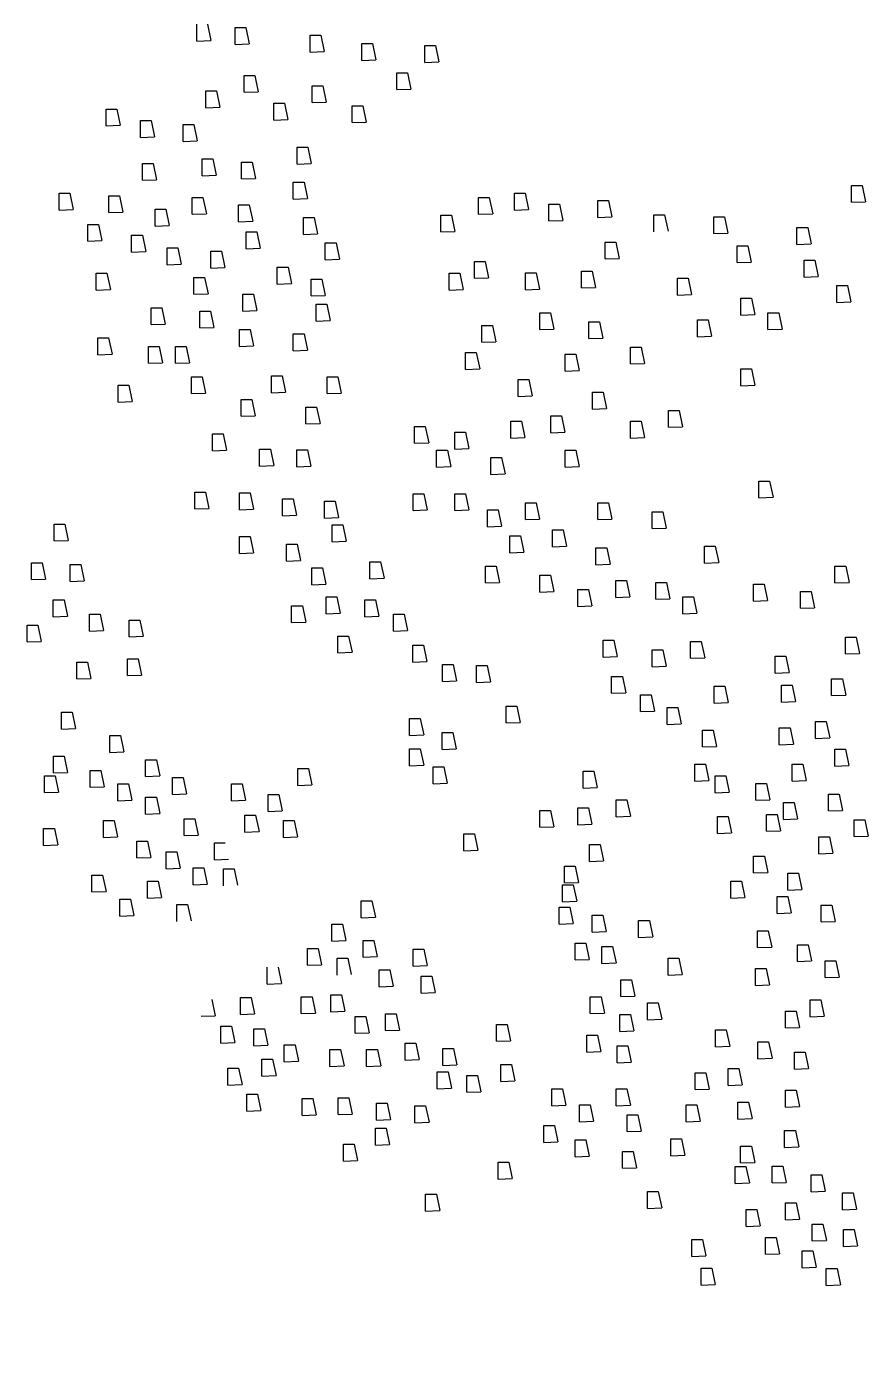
# Model space of a CAD drawing. Header units: inches. Extents: x -28 to 837, y -22 to 590.
# Drawn here: x 125.6 to 168.4, y 333.4 to 401.6 of the extents above; entities that cross this region are included whole.
import ezdxf

# ---------------------------------------------------------------- set-up
doc = ezdxf.new("R2010")
doc.units = ezdxf.units.IN
doc.header["$MEASUREMENT"] = 0
doc.layers.add('0 @ 10', color=7, linetype='Continuous')
doc.layers.add('dwgmodels.com', color=250, linetype='Continuous')
doc.styles.get("Standard").update_dxf_attribs({"font": 'arial.ttf'})
doc.dimstyles.new('Annotative', dxfattribs={"dimscale": 0, "dimtxt": 0.18, "dimasz": 0.18, "dimexe": 0.18, "dimexo": 0.0625, "dimgap": 0.09, "dimtad": 0, "dimtih": 1, "dimtoh": 1, "dimdec": 4, "dimzin": 0, "dimdsep": 46, "dimtxsty": 'Standard', "dimcen": 0.09, "dimadec": 0, "dimazin": 0, "dimtfac": 1, "dimtdec": 4, "dimtofl": 0, "dimtmove": 0, "dimatfit": 3, "dimfxl": 1, "dimtolj": 1, "dimtzin": 0, "dimarcsym": 0})

# ---------------------------------------------------------------- blocks, each defined once
blk = doc.blocks.new('*D32')
at = {"color": 0, "lineweight": -2}
for p, q in [((1446.02, 687.19), (1428.7, 726.49)), ((1397.59, 228.25), (1372.45, 193.43))]:
    blk.add_line(p, q, dxfattribs=at)
blk.add_arc((1553.26, 443.85), 296.37, 118.6183, 229.3348, dxfattribs=at)
at = {"color": 0}
for points in [[(1409.47, 707.75), (1413.15, 700.28), (1433.74, 715.05)], [(1362.71, 222.31), (1357.55, 215.77), (1379.77, 203.56)]]:
    blk.add_solid(points, dxfattribs=at)
at = {"layer": 'Defpoints', "color": 0}
for p in [(1448.54, 681.47), (1287.08, 574.18), (1553.26, 443.85), (1401.25, 233.32)]:
    blk.add_point(p, dxfattribs=at)
at = {"color": 0, "insert": (1239.61, 476.94), "char_height": 25, "attachment_point": 5, "rotation": 83.9766}
blk.add_mtext('120°', dxfattribs=at)
blk = doc.blocks.new('bush 032')
at = {"color": 0, "ltscale": 0.5}
for p, q in [((-420.25, 322.86), (-420.25, 335.25)), ((-412.4, 335.25), (-409.92, 323.27)), ((-392.23, 320.48), (-392.23, 332.88)), ((-392.23, 332.88), (-384.38, 332.88)), ((-384.38, 332.88), (-381.9, 320.89)), ((-337.14, 314.78), (-337.14, 327.18)), ((-337.14, 327.18), (-329.29, 327.18)), ((-329.29, 327.18), (-326.81, 315.2)), ((-420.25, 322.86), (-409.92, 323.27)), ((-392.23, 320.48), (-381.9, 320.89)), ((-337.14, 314.78), (-326.81, 315.2)), ((-299.14, 321), (-291.29, 321)), ((-299.14, 308.61), (-299.14, 321)), ((-291.29, 321), (-288.81, 309.02)), ((-253.07, 307.18), (-253.07, 319.58)), ((-253.07, 319.58), (-245.22, 319.58)), ((-245.22, 319.58), (-242.74, 307.6)), ((-299.14, 308.61), (-288.81, 309.02)), ((-253.07, 307.18), (-242.74, 307.6)), ((-385.58, 285.34), (-385.58, 297.73)), ((-385.58, 297.73), (-377.73, 297.73)), ((-377.73, 297.73), (-375.25, 285.75)), ((-273.5, 287.24), (-273.5, 299.63)), ((-273.5, 299.63), (-265.64, 299.63)), ((-265.64, 299.63), (-263.17, 287.65)), ((-413.6, 273.94), (-413.6, 286.33)), ((-413.6, 286.33), (-405.75, 286.33)), ((-405.75, 286.33), (-403.27, 274.35)), ((-385.58, 285.34), (-375.25, 285.75)), ((-335.71, 277.74), (-335.71, 290.13)), ((-335.71, 290.13), (-327.86, 290.13)), ((-327.86, 290.13), (-325.38, 278.15)), ((-273.5, 287.24), (-263.17, 287.65)), ((-363.74, 264.91), (-363.74, 277.31)), ((-363.74, 277.31), (-355.88, 277.31)), ((-355.88, 277.31), (-353.4, 265.33)), ((-335.71, 277.74), (-325.38, 278.15)), ((-486.75, 260.64), (-486.75, 273.03)), ((-486.75, 273.03), (-478.89, 273.03)), ((-478.89, 273.03), (-476.41, 261.05)), ((-413.6, 273.94), (-403.27, 274.35)), ((-306.27, 263.01), (-306.27, 275.41)), ((-306.27, 275.41), (-298.41, 275.41)), ((-298.41, 275.41), (-295.94, 263.43)), ((-486.75, 260.64), (-476.41, 261.05)), ((-461.57, 264.48), (-453.72, 264.48)), ((-461.57, 252.09), (-461.57, 264.48)), ((-453.72, 264.48), (-451.24, 252.5)), ((-430.23, 249.24), (-430.23, 261.64)), ((-430.23, 261.64), (-422.38, 261.64)), ((-422.38, 261.64), (-419.89, 249.65)), ((-363.74, 264.91), (-353.4, 265.33)), ((-306.27, 263.01), (-295.94, 263.43)), ((-461.57, 252.09), (-451.24, 252.5)), ((-430.23, 249.24), (-419.89, 249.65)), ((-416.45, 224.07), (-416.45, 236.46)), ((-416.45, 236.46), (-408.6, 236.46)), ((-408.6, 236.46), (-406.12, 224.48)), ((-346.64, 232.62), (-346.64, 245.01)), ((-346.64, 245.01), (-338.79, 245.01)), ((-338.79, 245.01), (-336.3, 233.03)), ((-460.15, 220.74), (-460.15, 233.14)), ((-460.15, 233.14), (-452.3, 233.14)), ((-452.3, 233.14), (-449.82, 221.16)), ((-387.48, 221.69), (-387.48, 234.09)), ((-387.48, 234.09), (-379.63, 234.09)), ((-379.63, 234.09), (-377.15, 222.11)), ((-346.64, 232.62), (-336.3, 233.03)), ((-460.15, 220.74), (-449.82, 221.16)), ((-416.45, 224.07), (-406.12, 224.48)), ((-387.48, 221.69), (-377.15, 222.11)), ((-349.46, 206.88), (-349.46, 219.28)), ((-349.46, 219.28), (-341.61, 219.28)), ((-341.61, 219.28), (-339.13, 207.29)), ((60.06, 216.97), (67.91, 216.97)), ((60.06, 204.57), (60.06, 216.97)), ((67.91, 216.97), (70.39, 204.98)), ((-521.23, 198.85), (-521.23, 211.24)), ((-521.23, 211.24), (-513.38, 211.24)), ((-513.38, 211.24), (-510.9, 199.26)), ((-484.78, 196.99), (-484.78, 209.39)), ((-484.78, 209.39), (-476.92, 209.39)), ((-476.92, 209.39), (-474.45, 197.41)), ((-423.61, 195.76), (-423.61, 208.15)), ((-423.61, 208.15), (-415.76, 208.15)), ((-415.76, 208.15), (-413.28, 196.17)), ((-349.46, 206.88), (-339.13, 207.29)), ((-213.53, 195.76), (-213.53, 208.15)), ((-213.53, 208.15), (-205.68, 208.15)), ((-205.68, 208.15), (-203.2, 196.17)), ((-187.19, 211.22), (-179.34, 211.22)), ((-187.19, 198.82), (-187.19, 211.22)), ((-179.34, 211.22), (-176.86, 199.24)), ((-521.23, 198.85), (-510.9, 199.26)), ((-484.78, 196.99), (-474.45, 197.41)), ((-450.79, 187.11), (-450.79, 199.5)), ((-450.79, 199.5), (-442.94, 199.5)), ((-442.94, 199.5), (-440.46, 187.52)), ((-389.63, 190.2), (-389.63, 202.59)), ((-389.63, 202.59), (-381.77, 202.59)), ((-381.77, 202.59), (-379.29, 190.61)), ((-187.19, 198.82), (-176.86, 199.24)), ((-161.95, 203.25), (-154.1, 203.25)), ((-161.95, 190.86), (-161.95, 203.25)), ((-154.1, 203.25), (-151.62, 191.27)), ((-126.08, 193.51), (-126.08, 205.91)), ((-126.08, 205.91), (-118.23, 205.91)), ((-118.23, 205.91), (-115.75, 193.92)), ((60.06, 204.57), (70.39, 204.98)), ((-500.22, 188.38), (-492.37, 188.38)), ((-500.22, 175.99), (-500.22, 188.38)), ((-492.37, 188.38), (-489.89, 176.4)), ((-450.79, 187.11), (-440.46, 187.52)), ((-423.61, 195.76), (-413.28, 196.17)), ((-389.63, 190.2), (-379.29, 190.61)), ((-342.05, 193.33), (-334.2, 193.33)), ((-342.05, 180.93), (-342.05, 193.33)), ((-334.2, 193.33), (-331.72, 181.34)), ((-241.34, 195.18), (-233.49, 195.18)), ((-241.34, 182.78), (-241.34, 195.18)), ((-233.49, 195.18), (-231.01, 183.19)), ((-213.53, 195.76), (-203.2, 196.17)), ((-161.95, 190.86), (-151.62, 191.27)), ((-126.08, 193.51), (-115.75, 193.92)), ((-84.9, 182.88), (-84.9, 195.28)), ((-84.9, 195.28), (-77.05, 195.28)), ((-77.05, 195.28), (-74.57, 183.3)), ((-41.06, 193.95), (-33.21, 193.95)), ((-41.06, 181.56), (-41.06, 193.95)), ((-33.21, 193.95), (-30.73, 181.97)), ((-468.09, 180.35), (-460.24, 180.35)), ((-468.09, 167.95), (-468.09, 180.35)), ((-460.24, 180.35), (-457.76, 168.36)), ((-384.06, 170.42), (-384.06, 182.82)), ((-384.06, 182.82), (-376.21, 182.82)), ((-376.21, 182.82), (-373.73, 170.84)), ((-342.05, 180.93), (-331.72, 181.34)), ((-241.34, 182.78), (-231.01, 183.19)), ((-41.06, 181.56), (-30.73, 181.97)), ((20.04, 185.98), (27.9, 185.98)), ((20.04, 173.58), (20.04, 185.98)), ((27.9, 185.98), (30.38, 174)), ((-500.22, 175.99), (-489.89, 176.4)), ((-468.09, 167.95), (-457.76, 168.36)), ((-442.14, 158.68), (-442.14, 171.08)), ((-442.14, 171.08), (-434.29, 171.08)), ((-434.29, 171.08), (-431.81, 159.1)), ((-410.01, 156.21), (-410.01, 168.61)), ((-410.01, 168.61), (-402.16, 168.61)), ((-402.16, 168.61), (-399.68, 156.63)), ((-384.06, 170.42), (-373.73, 170.84)), ((-325.99, 162.39), (-325.99, 174.79)), ((-325.99, 174.79), (-318.13, 174.79)), ((-318.13, 174.79), (-315.66, 162.81)), ((-120.77, 175.36), (-112.92, 175.36)), ((-120.77, 162.96), (-120.77, 175.36)), ((-112.92, 175.36), (-110.44, 163.37)), ((-23.79, 172.7), (-15.94, 172.7)), ((-23.79, 160.3), (-23.79, 172.7)), ((-15.94, 172.7), (-13.46, 160.71)), ((20.04, 173.58), (30.38, 174)), ((-442.14, 158.68), (-431.81, 159.1)), ((-325.99, 162.39), (-315.66, 162.81)), ((-216.62, 148.8), (-216.62, 161.2)), ((-216.62, 161.2), (-208.77, 161.2)), ((-208.77, 161.2), (-206.29, 149.21)), ((-120.77, 162.96), (-110.44, 163.37)), ((-23.79, 160.3), (-13.46, 160.71)), ((25.36, 162.07), (33.21, 162.07)), ((25.36, 149.67), (25.36, 162.07)), ((33.21, 162.07), (35.69, 150.09)), ((-494.04, 140.15), (-494.04, 152.55)), ((-494.04, 152.55), (-486.19, 152.55)), ((-486.19, 152.55), (-483.71, 140.56)), ((-422.37, 137.06), (-422.37, 149.46)), ((-422.37, 149.46), (-414.52, 149.46)), ((-414.52, 149.46), (-412.04, 137.47)), ((-410.01, 156.21), (-399.68, 156.63)), ((-361.2, 144.48), (-361.2, 156.87)), ((-361.2, 156.87), (-353.35, 156.87)), ((-353.35, 156.87), (-350.87, 144.89)), ((-336.49, 135.82), (-336.49, 148.22)), ((-336.49, 148.22), (-328.64, 148.22)), ((-328.64, 148.22), (-326.16, 136.24)), ((-235.16, 140.15), (-235.16, 152.55)), ((-235.16, 152.55), (-227.31, 152.55)), ((-227.31, 152.55), (-224.83, 140.56)), ((-216.62, 148.8), (-206.29, 149.21)), ((-179.22, 152.77), (-171.37, 152.77)), ((-179.22, 140.37), (-179.22, 152.77)), ((-171.37, 152.77), (-168.89, 140.79)), ((-138.04, 154.1), (-130.19, 154.1)), ((-138.04, 141.7), (-138.04, 154.1)), ((-130.19, 154.1), (-127.71, 142.12)), ((-67.63, 148.79), (-59.78, 148.79)), ((-67.63, 136.39), (-67.63, 148.79)), ((-59.78, 148.79), (-57.3, 136.8)), ((25.36, 149.67), (35.69, 150.09)), ((-494.04, 140.15), (-483.71, 140.56)), ((-361.2, 144.48), (-350.87, 144.89)), ((-235.16, 140.15), (-224.83, 140.56)), ((-179.22, 140.37), (-168.89, 140.79)), ((-138.04, 141.7), (-127.71, 142.12)), ((49.27, 143.47), (57.12, 143.47)), ((49.27, 131.08), (49.27, 143.47)), ((57.12, 143.47), (59.6, 131.49)), ((-422.37, 137.06), (-412.04, 137.47)), ((-386.54, 124.7), (-386.54, 137.1)), ((-386.54, 137.1), (-378.68, 137.1)), ((-378.68, 137.1), (-376.21, 125.11)), ((-336.49, 135.82), (-326.16, 136.24)), ((-332.78, 129.68), (-324.93, 129.68)), ((-332.78, 117.29), (-332.78, 129.68)), ((-324.93, 129.68), (-322.45, 117.7)), ((-67.63, 136.39), (-57.3, 136.8)), ((-21.14, 134.17), (-13.29, 134.17)), ((-21.14, 121.78), (-21.14, 134.17)), ((-13.29, 134.17), (-10.81, 122.19)), ((49.27, 131.08), (59.6, 131.49)), ((-453.88, 127.21), (-446.03, 127.21)), ((-453.88, 114.81), (-453.88, 127.21)), ((-446.03, 127.21), (-443.55, 115.23)), ((-418.05, 124.74), (-410.19, 124.74)), ((-418.05, 112.35), (-418.05, 124.74)), ((-410.19, 124.74), (-407.71, 112.76)), ((-386.54, 124.7), (-376.21, 125.11)), ((-168.59, 123.54), (-160.74, 123.54)), ((-168.59, 111.15), (-168.59, 123.54)), ((-160.74, 123.54), (-158.26, 111.56)), ((-53.02, 118.23), (-45.17, 118.23)), ((-53.02, 105.83), (-53.02, 118.23)), ((-45.17, 118.23), (-42.69, 106.25)), ((-21.14, 121.78), (-10.81, 122.19)), ((-1.21, 123.54), (6.64, 123.54)), ((-1.21, 111.15), (-1.21, 123.54)), ((6.64, 123.54), (9.12, 111.56)), ((-453.88, 114.81), (-443.55, 115.23)), ((-418.05, 112.35), (-407.71, 112.76)), ((-389.01, 98.75), (-389.01, 111.15)), ((-389.01, 111.15), (-381.16, 111.15)), ((-381.16, 111.15), (-378.67, 99.17)), ((-332.78, 117.29), (-322.45, 117.7)), ((-211.1, 101.85), (-211.1, 114.25)), ((-211.1, 114.25), (-203.25, 114.25)), ((-203.25, 114.25), (-200.77, 102.26)), ((-168.59, 111.15), (-158.26, 111.56)), ((-132.73, 116.9), (-124.88, 116.9)), ((-132.73, 104.51), (-132.73, 116.9)), ((-124.88, 116.9), (-122.39, 104.92)), ((-1.21, 111.15), (9.12, 111.56)), ((-492.81, 92.57), (-492.81, 104.97)), ((-492.81, 104.97), (-484.96, 104.97)), ((-484.96, 104.97), (-482.48, 92.99)), ((-455.74, 86.39), (-455.74, 98.79)), ((-455.74, 98.79), (-447.88, 98.79)), ((-447.88, 98.79), (-445.4, 86.8)), ((-435.97, 86.39), (-435.97, 98.79)), ((-435.97, 98.79), (-428.11, 98.79)), ((-428.11, 98.79), (-425.63, 86.8)), ((-389.01, 98.75), (-378.67, 99.17)), ((-349.46, 95.66), (-349.46, 108.06)), ((-349.46, 108.06), (-341.61, 108.06)), ((-341.61, 108.06), (-339.13, 96.07)), ((-211.1, 101.85), (-200.77, 102.26)), ((-132.73, 104.51), (-122.39, 104.92)), ((-53.02, 105.83), (-42.69, 106.25)), ((-492.81, 92.57), (-482.48, 92.99)), ((-349.46, 95.66), (-339.13, 96.07)), ((-223.06, 81.93), (-223.06, 94.32)), ((-223.06, 94.32), (-215.21, 94.32)), ((-215.21, 94.32), (-212.73, 82.34)), ((-150, 92.99), (-142.14, 92.99)), ((-150, 80.59), (-150, 92.99)), ((-142.14, 92.99), (-139.67, 81.01)), ((-102.17, 85.91), (-102.17, 98.31)), ((-102.17, 98.31), (-94.32, 98.31)), ((-94.32, 98.31), (-91.84, 86.32)), ((-455.74, 86.39), (-445.4, 86.8)), ((-435.97, 86.39), (-425.63, 86.8)), ((-223.06, 81.93), (-212.73, 82.34)), ((-150, 80.59), (-139.67, 81.01)), ((-102.17, 85.91), (-91.84, 86.32)), ((-21.14, 82.36), (-13.29, 82.36)), ((-21.14, 69.97), (-21.14, 82.36)), ((-13.29, 82.36), (-10.81, 70.38)), ((-477.98, 57.97), (-477.98, 70.37)), ((-477.98, 70.37), (-470.13, 70.37)), ((-470.13, 70.37), (-467.65, 58.38)), ((-424.23, 64.15), (-424.23, 76.55)), ((-424.23, 76.55), (-416.37, 76.55)), ((-416.37, 76.55), (-413.89, 64.56)), ((-365.53, 64.77), (-365.53, 77.16)), ((-365.53, 77.16), (-357.68, 77.16)), ((-357.68, 77.16), (-355.2, 65.18)), ((-324.75, 64.15), (-324.75, 76.55)), ((-324.75, 76.55), (-316.9, 76.55)), ((-316.9, 76.55), (-314.42, 64.56)), ((-184.54, 62), (-184.54, 74.39)), ((-184.54, 74.39), (-176.68, 74.39)), ((-176.68, 74.39), (-174.2, 62.41)), ((-21.14, 69.97), (-10.81, 70.38)), ((-424.23, 64.15), (-413.89, 64.56)), ((-387.77, 47.47), (-387.77, 59.86)), ((-387.77, 59.86), (-379.92, 59.86)), ((-379.92, 59.86), (-377.44, 47.88)), ((-365.53, 64.77), (-355.2, 65.18)), ((-324.75, 64.15), (-314.42, 64.56)), ((-184.54, 62), (-174.2, 62.41)), ((-130.07, 52.7), (-130.07, 65.1)), ((-130.07, 65.1), (-122.22, 65.1)), ((-122.22, 65.1), (-119.74, 53.11)), ((-477.98, 57.97), (-467.65, 58.38)), ((-340.2, 41.91), (-340.2, 54.3)), ((-340.2, 54.3), (-332.34, 54.3)), ((-332.34, 54.3), (-329.86, 42.32)), ((-130.07, 52.7), (-119.74, 53.11)), ((-74.28, 51.81), (-66.42, 51.81)), ((-74.28, 39.41), (-74.28, 51.81)), ((-66.42, 51.81), (-63.94, 39.82)), ((-387.77, 47.47), (-377.44, 47.88)), ((-340.2, 41.91), (-329.86, 42.32)), ((-260.49, 27.69), (-260.49, 40.09)), ((-260.49, 40.09), (-252.64, 40.09)), ((-252.64, 40.09), (-250.16, 28.11)), ((-189.85, 43.84), (-182, 43.84)), ((-189.85, 31.44), (-189.85, 43.84)), ((-182, 43.84), (-179.52, 31.86)), ((-160.62, 47.82), (-152.77, 47.82)), ((-160.62, 35.43), (-160.62, 47.82)), ((-152.77, 47.82), (-150.29, 35.84)), ((-102.17, 43.84), (-94.32, 43.84)), ((-102.17, 31.44), (-102.17, 43.84)), ((-94.32, 43.84), (-91.84, 31.86)), ((-74.28, 39.41), (-63.94, 39.82)), ((-408.78, 22.13), (-408.78, 34.53)), ((-408.78, 34.53), (-400.93, 34.53)), ((-400.93, 34.53), (-398.45, 22.55)), ((-231.03, 35.87), (-223.18, 35.87)), ((-231.03, 23.47), (-231.03, 35.87)), ((-223.18, 35.87), (-220.7, 23.89)), ((-189.85, 31.44), (-179.52, 31.86)), ((-160.62, 35.43), (-150.29, 35.84)), ((-102.17, 31.44), (-91.84, 31.86)), ((-408.78, 22.13), (-398.45, 22.55)), ((-374.18, 11.01), (-374.18, 23.41)), ((-374.18, 23.41), (-366.33, 23.41)), ((-366.33, 23.41), (-363.85, 11.42)), ((-346.99, 10.39), (-346.99, 22.79)), ((-346.99, 22.79), (-339.14, 22.79)), ((-339.14, 22.79), (-336.66, 10.81)), ((-260.49, 27.69), (-250.16, 28.11)), ((-244.32, 10.19), (-244.32, 22.58)), ((-244.32, 22.58), (-236.46, 22.58)), ((-236.46, 22.58), (-233.98, 10.6)), ((-231.03, 23.47), (-220.7, 23.89)), ((-150, 10.19), (-150, 22.58)), ((-150, 22.58), (-142.14, 22.58)), ((-142.14, 22.58), (-139.67, 10.6)), ((-374.18, 11.01), (-363.85, 11.42)), ((-346.99, 10.39), (-336.66, 10.81)), ((-244.32, 10.19), (-233.98, 10.6)), ((-204.46, 17.27), (-196.61, 17.27)), ((-204.46, 4.87), (-204.46, 17.27)), ((-196.61, 17.27), (-194.13, 5.29)), ((-150, 10.19), (-139.67, 10.6)), ((-204.46, 4.87), (-194.13, 5.29)), ((-7.85, 0), (0, 0)), ((-7.85, -12.39), (-7.85, 0)), ((0, 0), (2.48, -11.98)), ((-421.75, -20.5), (-421.75, -8.1)), ((-421.75, -8.1), (-413.9, -8.1)), ((-413.9, -8.1), (-411.42, -20.09)), ((-389.01, -21.12), (-389.01, -8.72)), ((-389.01, -8.72), (-381.16, -8.72)), ((-381.16, -8.72), (-378.67, -20.7)), ((-261.59, -9.3), (-253.73, -9.3)), ((-261.59, -21.69), (-261.59, -9.3)), ((-253.73, -9.3), (-251.25, -21.28)), ((-231.03, -9.3), (-223.18, -9.3)), ((-231.03, -21.69), (-231.03, -9.3)), ((-223.18, -9.3), (-220.7, -21.28)), ((-357.5, -25.44), (-357.5, -13.05)), ((-357.5, -13.05), (-349.64, -13.05)), ((-349.64, -13.05), (-347.17, -25.03)), ((-326.6, -27.3), (-326.6, -14.9)), ((-326.6, -14.9), (-318.75, -14.9)), ((-318.75, -14.9), (-316.27, -26.88)), ((-179.22, -15.94), (-171.37, -15.94)), ((-179.22, -28.34), (-179.22, -15.94)), ((-171.37, -15.94), (-168.89, -27.92)), ((-126.08, -28.34), (-126.08, -15.94)), ((-126.08, -15.94), (-118.23, -15.94)), ((-118.23, -15.94), (-115.75, -27.92)), ((-7.85, -12.39), (2.48, -11.98)), ((-421.75, -20.5), (-411.42, -20.09)), ((-389.01, -21.12), (-378.67, -20.7)), ((-357.5, -25.44), (-347.17, -25.03)), ((-326.6, -27.3), (-316.27, -26.88)), ((-261.59, -21.69), (-251.25, -21.28)), ((-231.03, -21.69), (-220.7, -21.28)), ((-207.12, -21.25), (-199.27, -21.25)), ((-207.12, -33.65), (-207.12, -21.25)), ((-199.27, -21.25), (-196.79, -33.24)), ((-179.22, -28.34), (-168.89, -27.92)), ((-126.08, -28.34), (-115.75, -27.92)), ((-86.23, -34.98), (-86.23, -22.58)), ((-86.23, -22.58), (-78.38, -22.58)), ((-78.38, -22.58), (-75.9, -34.57)), ((-524.94, -31.58), (-517.09, -31.58)), ((-524.94, -43.98), (-524.94, -31.58)), ((-517.09, -31.58), (-514.61, -43.57)), ((-321.04, -32.2), (-313.19, -32.2)), ((-321.04, -44.6), (-321.04, -32.2)), ((-313.19, -32.2), (-310.71, -44.18)), ((-207.12, -33.65), (-196.79, -33.24)), ((-159.29, -35.87), (-151.44, -35.87)), ((-159.29, -48.26), (-159.29, -35.87)), ((-151.44, -35.87), (-148.96, -47.85)), ((-86.23, -34.98), (-75.9, -34.57)), ((-524.94, -43.98), (-514.61, -43.57)), ((-389.01, -53.25), (-389.01, -40.85)), ((-389.01, -40.85), (-381.16, -40.85)), ((-381.16, -40.85), (-378.67, -52.84)), ((-354.41, -58.81), (-354.41, -46.41)), ((-354.41, -46.41), (-346.56, -46.41)), ((-346.56, -46.41), (-344.08, -58.4)), ((-321.04, -44.6), (-310.71, -44.18)), ((-190.67, -52.63), (-190.67, -40.23)), ((-190.67, -40.23), (-182.82, -40.23)), ((-182.82, -40.23), (-180.34, -52.22)), ((-159.29, -48.26), (-148.96, -47.85)), ((-127.41, -61.55), (-127.41, -49.15)), ((-127.41, -49.15), (-119.56, -49.15)), ((-119.56, -49.15), (-117.08, -61.14)), ((-47.71, -47.82), (-39.85, -47.82)), ((-47.71, -60.22), (-47.71, -47.82)), ((-39.85, -47.82), (-37.38, -59.81)), ((-389.01, -53.25), (-378.67, -52.84)), ((-354.41, -58.81), (-344.08, -58.4)), ((-190.67, -52.63), (-180.34, -52.22)), ((-541.62, -60), (-533.77, -60)), ((-541.62, -72.4), (-541.62, -60)), ((-533.77, -60), (-531.29, -71.99)), ((-513.2, -61.24), (-505.34, -61.24)), ((-513.2, -73.64), (-513.2, -61.24)), ((-505.34, -61.24), (-502.87, -73.22)), ((-335.87, -76.11), (-335.87, -63.71)), ((-335.87, -63.71), (-328.02, -63.71)), ((-328.02, -63.71), (-325.54, -75.7)), ((-293.24, -59.39), (-285.39, -59.39)), ((-293.24, -71.78), (-293.24, -59.39)), ((-285.39, -59.39), (-282.91, -71.37)), ((-208.45, -62.43), (-200.6, -62.43)), ((-208.45, -74.83), (-208.45, -62.43)), ((-200.6, -62.43), (-198.12, -74.42)), ((-127.41, -61.55), (-117.08, -61.14)), ((-47.71, -60.22), (-37.38, -59.81)), ((47.94, -62.43), (55.79, -62.43)), ((47.94, -74.83), (47.94, -62.43)), ((55.79, -62.43), (58.27, -74.42)), ((-541.62, -72.4), (-531.29, -71.99)), ((-513.2, -73.64), (-502.87, -73.22)), ((-335.87, -76.11), (-325.54, -75.7)), ((-293.24, -71.78), (-282.91, -71.37)), ((-208.45, -74.83), (-198.12, -74.42)), ((-168.59, -81.47), (-168.59, -69.08)), ((-168.59, -69.08), (-160.74, -69.08)), ((-160.74, -69.08), (-158.26, -81.06)), ((-112.8, -73.06), (-104.95, -73.06)), ((-112.8, -85.46), (-112.8, -73.06)), ((-104.95, -73.06), (-102.47, -85.04)), ((-83.57, -86.79), (-83.57, -74.39)), ((-83.57, -74.39), (-75.72, -74.39)), ((-75.72, -74.39), (-73.24, -86.37)), ((-11.84, -75.72), (-3.99, -75.72)), ((-11.84, -88.12), (-11.84, -75.72)), ((-3.99, -75.72), (-1.5, -87.7)), ((47.94, -74.83), (58.27, -74.42)), ((-525.56, -99.59), (-525.56, -87.19)), ((-525.56, -87.19), (-517.7, -87.19)), ((-517.7, -87.19), (-515.22, -99.17)), ((-325.35, -85.02), (-317.5, -85.02)), ((-325.35, -97.42), (-325.35, -85.02)), ((-317.5, -85.02), (-315.02, -97)), ((-296.95, -99.59), (-296.95, -87.19)), ((-296.95, -87.19), (-289.09, -87.19)), ((-289.09, -87.19), (-286.61, -99.17)), ((-168.59, -81.47), (-158.26, -81.06)), ((-140.7, -79.71), (-132.85, -79.71)), ((-140.7, -92.1), (-140.7, -79.71)), ((-132.85, -79.71), (-130.37, -91.69)), ((-112.8, -85.46), (-102.47, -85.04)), ((-83.57, -86.79), (-73.24, -86.37)), ((-63.65, -85.02), (-55.79, -85.02)), ((-63.65, -97.42), (-63.65, -85.02)), ((-55.79, -85.02), (-53.32, -97)), ((-11.84, -88.12), (-1.5, -87.7)), ((22.7, -81.03), (30.55, -81.03)), ((22.7, -93.43), (22.7, -81.03)), ((30.55, -81.03), (33.03, -93.02)), ((-498.99, -97.7), (-491.14, -97.7)), ((-498.99, -110.09), (-498.99, -97.7)), ((-491.14, -97.7), (-488.65, -109.68)), ((-350.7, -91.52), (-342.85, -91.52)), ((-350.7, -103.91), (-350.7, -91.52)), ((-342.85, -91.52), (-340.37, -103.5)), ((-325.35, -97.42), (-315.02, -97)), ((-275.94, -97.7), (-268.09, -97.7)), ((-275.94, -110.09), (-275.94, -97.7)), ((-268.09, -97.7), (-265.61, -109.68)), ((-140.7, -92.1), (-130.37, -91.69)), ((-63.65, -97.42), (-53.32, -97)), ((22.7, -93.43), (33.03, -93.02)), ((-544.71, -118.12), (-544.71, -105.73)), ((-544.71, -105.73), (-536.86, -105.73)), ((-536.86, -105.73), (-534.38, -117.71)), ((-525.56, -99.59), (-515.22, -99.17)), ((-469.95, -102.02), (-462.09, -102.02)), ((-469.95, -114.42), (-469.95, -102.02)), ((-462.09, -102.02), (-459.62, -114)), ((-350.7, -103.91), (-340.37, -103.5)), ((-296.95, -99.59), (-286.61, -99.17)), ((-544.71, -118.12), (-534.38, -117.71)), ((-498.99, -110.09), (-488.65, -109.68)), ((-469.95, -114.42), (-459.62, -114)), ((-316.72, -126.16), (-316.72, -113.76)), ((-316.72, -113.76), (-308.87, -113.76)), ((-308.87, -113.76), (-306.39, -125.74)), ((-275.94, -110.09), (-265.61, -109.68)), ((-122.1, -116.9), (-114.25, -116.9)), ((-122.1, -129.3), (-122.1, -116.9)), ((-114.25, -116.9), (-111.77, -128.89)), ((-57.97, -117.7), (-50.12, -117.7)), ((-57.97, -130.1), (-57.97, -117.7)), ((-50.12, -117.7), (-47.64, -129.68)), ((55.69, -114.57), (63.54, -114.57)), ((55.69, -126.96), (55.69, -114.57)), ((63.54, -114.57), (66.02, -126.55)), ((-316.72, -126.16), (-306.39, -125.74)), ((-261.73, -120.56), (-253.88, -120.56)), ((-261.73, -132.96), (-261.73, -120.56)), ((-253.88, -120.56), (-251.4, -132.54)), ((-86.18, -136.37), (-86.18, -123.97)), ((-86.18, -123.97), (-78.33, -123.97)), ((-78.33, -123.97), (-75.85, -135.96)), ((55.69, -126.96), (66.02, -126.55)), ((-508.26, -145.31), (-508.26, -132.92)), ((-508.26, -132.92), (-500.4, -132.92)), ((-500.4, -132.92), (-497.92, -144.9)), ((-471.18, -130.44), (-463.33, -130.44)), ((-471.18, -142.84), (-471.18, -130.44)), ((-463.33, -130.44), (-460.85, -142.43)), ((-261.73, -132.96), (-251.4, -132.54)), ((-240.1, -147.16), (-240.1, -134.77)), ((-240.1, -134.77), (-232.25, -134.77)), ((-232.25, -134.77), (-229.77, -146.75)), ((-215.09, -147.9), (-215.09, -135.5)), ((-215.09, -135.5), (-207.24, -135.5)), ((-207.24, -135.5), (-204.76, -147.48)), ((-122.1, -129.3), (-111.77, -128.89)), ((-86.18, -136.37), (-75.85, -135.96)), ((-57.97, -130.1), (-47.64, -129.68)), ((3.95, -128.67), (11.81, -128.67)), ((3.95, -141.07), (3.95, -128.67)), ((11.81, -128.67), (14.29, -140.66)), ((-508.26, -145.31), (-497.92, -144.9)), ((-471.18, -142.84), (-460.85, -142.43)), ((-240.1, -147.16), (-229.77, -146.75)), ((-215.09, -147.9), (-204.76, -147.48)), ((-115.91, -155.82), (-115.91, -143.42)), ((-115.91, -143.42), (-108.06, -143.42)), ((-108.06, -143.42), (-105.58, -155.4)), ((3.95, -141.07), (14.29, -140.66)), ((45.5, -157.53), (45.5, -145.14)), ((45.5, -145.14), (53.35, -145.14)), ((53.35, -145.14), (55.83, -157.12)), ((-115.91, -155.82), (-105.58, -155.4)), ((-94.81, -156.89), (-86.95, -156.89)), ((-94.81, -169.29), (-94.81, -156.89)), ((-86.95, -156.89), (-84.47, -168.88)), ((-40.72, -163.02), (-40.72, -150.62)), ((-40.72, -150.62), (-32.87, -150.62)), ((-32.87, -150.62), (-30.39, -162.6)), ((8.66, -149.84), (16.51, -149.84)), ((8.66, -162.23), (8.66, -149.84)), ((16.51, -149.84), (18.99, -161.82)), ((45.5, -157.53), (55.83, -157.12)), ((-193.26, -177.54), (-193.26, -165.14)), ((-193.26, -165.14), (-185.41, -165.14)), ((-185.41, -165.14), (-182.93, -177.13)), ((-75.21, -166.3), (-67.36, -166.3)), ((-75.21, -178.7), (-75.21, -166.3)), ((-67.36, -166.3), (-64.88, -178.28)), ((-40.72, -163.02), (-30.39, -162.6)), ((8.66, -162.23), (18.99, -161.82)), ((-519.52, -182.13), (-519.52, -169.74)), ((-519.52, -169.74), (-511.67, -169.74)), ((-511.67, -169.74), (-509.19, -181.72)), ((-264.16, -186.73), (-264.16, -174.33)), ((-264.16, -174.33), (-256.31, -174.33)), ((-256.31, -174.33), (-253.83, -186.31)), ((-94.81, -169.29), (-84.47, -168.88)), ((33.74, -176.49), (41.59, -176.49)), ((33.74, -188.88), (33.74, -176.49)), ((41.59, -176.49), (44.07, -188.47)), ((-519.52, -182.13), (-509.19, -181.72)), ((-484.07, -186.8), (-476.22, -186.8)), ((-484.07, -199.2), (-484.07, -186.8)), ((-476.22, -186.8), (-473.74, -198.79)), ((-264.16, -186.73), (-253.83, -186.31)), ((-240.33, -184.65), (-232.48, -184.65)), ((-240.33, -197.05), (-240.33, -184.65)), ((-232.48, -184.65), (-230, -196.64)), ((-193.26, -177.54), (-182.93, -177.13)), ((-75.21, -178.7), (-64.88, -178.28)), ((-49.35, -182.76), (-41.49, -182.76)), ((-49.35, -195.16), (-49.35, -182.76)), ((-41.49, -182.76), (-39.01, -194.74)), ((7.09, -181.19), (14.94, -181.19)), ((7.09, -193.59), (7.09, -181.19)), ((14.94, -181.19), (17.42, -193.18)), ((-264.16, -209.05), (-264.16, -196.65)), ((-264.16, -196.65), (-256.31, -196.65)), ((-256.31, -196.65), (-253.83, -208.63)), ((-240.33, -197.05), (-230, -196.64)), ((-49.35, -195.16), (-39.01, -194.74)), ((7.09, -193.59), (17.42, -193.18)), ((33.74, -188.88), (44.07, -188.47)), ((-525.43, -214.3), (-525.43, -201.9)), ((-525.43, -201.9), (-517.58, -201.9)), ((-517.58, -201.9), (-515.1, -213.89)), ((-484.07, -199.2), (-473.74, -198.79)), ((-457.81, -216.93), (-457.81, -204.53)), ((-457.81, -204.53), (-449.96, -204.53)), ((-449.96, -204.53), (-447.48, -216.51)), ((47.85, -196.87), (55.7, -196.87)), ((47.85, -209.26), (47.85, -196.87)), ((55.7, -196.87), (58.18, -208.85)), ((-531.99, -228.74), (-531.99, -216.34)), ((-531.99, -216.34), (-524.14, -216.34)), ((-525.43, -214.3), (-515.1, -213.89)), ((-524.14, -216.34), (-521.66, -228.33)), ((-498.52, -224.8), (-498.52, -212.41)), ((-498.52, -212.41), (-490.66, -212.41)), ((-490.66, -212.41), (-488.18, -224.39)), ((-346.22, -223.49), (-346.22, -211.09)), ((-346.22, -211.09), (-338.37, -211.09)), ((-338.37, -211.09), (-335.89, -223.08)), ((-264.16, -209.05), (-253.83, -208.63)), ((-246.97, -222.29), (-246.97, -209.89)), ((-246.97, -209.89), (-239.12, -209.89)), ((-239.12, -209.89), (-236.64, -221.88)), ((-136.81, -225.46), (-136.81, -213.06)), ((-136.81, -213.06), (-128.96, -213.06)), ((-128.96, -213.06), (-126.48, -225.05)), ((-54.83, -220.24), (-54.83, -207.84)), ((-54.83, -207.84), (-46.98, -207.84)), ((-46.98, -207.84), (-44.5, -219.83)), ((16.5, -220.24), (16.5, -207.84)), ((16.5, -207.84), (24.35, -207.84)), ((24.35, -207.84), (26.83, -219.83)), ((47.85, -209.26), (58.18, -208.85)), ((-498.52, -224.8), (-488.18, -224.39)), ((-478.16, -234.65), (-478.16, -222.25)), ((-478.16, -222.25), (-470.31, -222.25)), ((-470.31, -222.25), (-467.83, -234.24)), ((-457.81, -216.93), (-447.48, -216.51)), ((-438.12, -230.05), (-438.12, -217.66)), ((-438.12, -217.66), (-430.27, -217.66)), ((-430.27, -217.66), (-427.79, -229.64)), ((-394.8, -234.65), (-394.8, -222.25)), ((-394.8, -222.25), (-386.94, -222.25)), ((-386.94, -222.25), (-384.47, -234.24)), ((-346.22, -223.49), (-335.89, -223.08)), ((-246.97, -222.29), (-236.64, -221.88)), ((-136.81, -225.46), (-126.48, -225.05)), ((-54.83, -220.24), (-44.5, -219.83)), ((-39.94, -228.86), (-39.94, -216.46)), ((-39.94, -216.46), (-32.09, -216.46)), ((-32.09, -216.46), (-29.61, -228.45)), ((-10.15, -221.95), (-2.3, -221.95)), ((-10.15, -234.35), (-10.15, -221.95)), ((-2.3, -221.95), (0.18, -233.94)), ((16.5, -220.24), (26.83, -219.83)), ((-531.99, -228.74), (-521.66, -228.33)), ((-478.16, -234.65), (-467.83, -234.24)), ((-457.81, -244.49), (-457.81, -232.1)), ((-457.81, -232.1), (-449.96, -232.1)), ((-449.96, -232.1), (-447.48, -244.08)), ((-438.12, -230.05), (-427.79, -229.64)), ((-394.8, -234.65), (-384.47, -234.24)), ((-367.88, -242.52), (-367.88, -230.13)), ((-367.88, -230.13), (-360.03, -230.13)), ((-360.03, -230.13), (-357.55, -242.11)), ((-112.52, -246.47), (-112.52, -234.07)), ((-112.52, -234.07), (-104.67, -234.07)), ((-104.67, -234.07), (-102.19, -246.05)), ((-39.94, -228.86), (-29.61, -228.45)), ((-10.15, -234.35), (0.18, -233.94)), ((10.23, -248.46), (10.23, -236.06)), ((10.23, -236.06), (18.08, -236.06)), ((18.08, -236.06), (20.56, -248.04)), ((43.15, -242.19), (43.15, -229.79)), ((43.15, -229.79), (51, -229.79)), ((51, -229.79), (53.48, -241.77)), ((-457.81, -244.49), (-447.48, -244.08)), ((-384.95, -257.62), (-384.95, -245.23)), ((-384.95, -245.23), (-377.1, -245.23)), ((-377.1, -245.23), (-374.62, -257.21)), ((-367.88, -242.52), (-357.55, -242.11)), ((-168.59, -254.17), (-168.59, -241.77)), ((-168.59, -241.77), (-160.74, -241.77)), ((-160.74, -241.77), (-158.26, -253.76)), ((-140.75, -252.37), (-140.75, -239.98)), ((-140.75, -239.98), (-132.9, -239.98)), ((-132.9, -239.98), (-130.42, -251.96)), ((-2.31, -257.08), (-2.31, -244.68)), ((-2.31, -244.68), (5.54, -244.68)), ((5.54, -244.68), (8.02, -256.67)), ((43.15, -242.19), (53.48, -241.77)), ((-532.65, -255.07), (-524.8, -255.07)), ((-532.65, -267.47), (-532.65, -255.07)), ((-524.8, -255.07), (-522.32, -267.06)), ((-488.67, -249.17), (-480.82, -249.17)), ((-488.67, -261.56), (-488.67, -249.17)), ((-480.82, -249.17), (-478.34, -261.15)), ((-429.59, -247.85), (-421.73, -247.85)), ((-429.59, -260.25), (-429.59, -247.85)), ((-421.73, -247.85), (-419.26, -259.84)), ((-356.72, -249.17), (-348.87, -249.17)), ((-356.72, -261.56), (-356.72, -249.17)), ((-348.87, -249.17), (-346.39, -261.15)), ((-168.59, -254.17), (-158.26, -253.76)), ((-140.75, -252.37), (-130.42, -251.96)), ((-112.52, -246.47), (-102.19, -246.05)), ((-38.37, -246.25), (-30.52, -246.25)), ((-38.37, -258.65), (-38.37, -246.25)), ((-30.52, -246.25), (-28.04, -258.24)), ((10.23, -248.46), (20.56, -248.04)), ((61.96, -248.6), (69.81, -248.6)), ((61.96, -261), (61.96, -248.6)), ((69.81, -248.6), (72.29, -260.58)), ((-488.67, -261.56), (-478.34, -261.15)), ((-464.38, -264.27), (-456.53, -264.27)), ((-464.38, -276.66), (-464.38, -264.27)), ((-456.53, -264.27), (-454.05, -276.25)), ((-429.59, -260.25), (-419.26, -259.84)), ((-407.27, -277.97), (-407.27, -265.58)), ((-407.27, -265.58), (-399.42, -265.58)), ((-384.95, -257.62), (-374.62, -257.21)), ((-356.72, -261.56), (-346.39, -261.15)), ((-224.39, -259.05), (-216.54, -259.05)), ((-224.39, -271.44), (-224.39, -259.05)), ((-216.54, -259.05), (-214.06, -271.03)), ((-38.37, -258.65), (-28.04, -258.24)), ((-2.31, -257.08), (8.02, -256.67)), ((36.09, -261.14), (43.95, -261.14)), ((36.09, -273.54), (36.09, -261.14)), ((43.95, -261.14), (46.42, -273.12)), ((61.96, -261), (72.29, -260.58)), ((-532.65, -267.47), (-522.32, -267.06)), ((-442.72, -284.54), (-442.72, -272.14)), ((-442.72, -272.14), (-434.86, -272.14)), ((-434.86, -272.14), (-432.39, -284.12)), ((-224.39, -271.44), (-214.06, -271.03)), ((-132.22, -279.29), (-132.22, -266.89)), ((-132.22, -266.89), (-124.36, -266.89)), ((-124.36, -266.89), (-121.89, -278.87)), ((-11.72, -275.25), (-3.87, -275.25)), ((-11.72, -287.65), (-11.72, -275.25)), ((-3.87, -275.25), (-1.39, -287.24)), ((36.09, -273.54), (46.42, -273.12)), ((-464.38, -276.66), (-454.05, -276.25)), ((-442.72, -284.54), (-432.39, -284.12)), ((-423.02, -296.36), (-423.02, -283.96)), ((-423.02, -283.96), (-415.17, -283.96)), ((-415.17, -283.96), (-412.69, -295.94)), ((-407.27, -277.97), (-396.94, -277.56)), ((-400.7, -297.01), (-400.7, -284.62)), ((-400.7, -284.62), (-392.85, -284.62)), ((-392.85, -284.62), (-390.37, -296.6)), ((-150.6, -295.04), (-150.6, -282.64)), ((-150.6, -282.64), (-142.75, -282.64)), ((-142.75, -282.64), (-140.27, -294.63)), ((-132.22, -279.29), (-121.89, -278.87)), ((-497.2, -301.61), (-497.2, -289.21)), ((-497.2, -289.21), (-489.35, -289.21)), ((-489.35, -289.21), (-486.87, -301.19)), ((-456.5, -306.2), (-456.5, -293.81)), ((-456.5, -293.81), (-448.65, -293.81)), ((-448.65, -293.81), (-446.17, -305.79)), ((-150.6, -295.04), (-140.27, -294.63)), ((-28.5, -306.2), (-28.5, -293.81)), ((-28.5, -293.81), (-20.64, -293.81)), ((-20.64, -293.81), (-18.17, -305.79)), ((-11.72, -287.65), (-1.39, -287.24)), ((13.36, -287.79), (21.21, -287.79)), ((13.36, -300.19), (13.36, -287.79)), ((21.21, -287.79), (23.69, -299.78)), ((-497.2, -301.61), (-486.87, -301.19)), ((-423.02, -296.36), (-412.69, -295.94)), ((-151.91, -308.83), (-151.91, -296.43)), ((-151.91, -296.43), (-144.06, -296.43)), ((-144.06, -296.43), (-141.58, -308.41)), ((13.36, -300.19), (23.69, -299.78)), ((-476.85, -319.33), (-476.85, -306.93)), ((-476.85, -306.93), (-469, -306.93)), ((-469, -306.93), (-466.52, -318.92)), ((-456.5, -306.2), (-446.17, -305.79)), ((-434.84, -310.87), (-426.99, -310.87)), ((-434.84, -323.27), (-434.84, -310.87)), ((-426.99, -310.87), (-424.51, -322.86)), ((-299.61, -320.64), (-299.61, -308.25)), ((-299.61, -308.25), (-291.76, -308.25)), ((-291.76, -308.25), (-289.28, -320.23)), ((-154.53, -312.84), (-146.68, -312.84)), ((-154.53, -325.24), (-154.53, -312.84)), ((-151.91, -308.83), (-141.58, -308.41)), ((-146.68, -312.84), (-144.2, -324.82)), ((-28.5, -306.2), (-18.17, -305.79)), ((5.52, -305.04), (13.38, -305.04)), ((5.52, -317.43), (5.52, -305.04)), ((13.38, -305.04), (15.85, -317.02)), ((37.82, -311.25), (45.67, -311.25)), ((37.82, -323.64), (37.82, -311.25)), ((45.67, -311.25), (48.15, -323.23)), ((-476.85, -319.33), (-466.52, -318.92)), ((-299.61, -320.64), (-289.28, -320.23)), ((-130.25, -318.75), (-122.39, -318.75)), ((-130.25, -331.15), (-130.25, -318.75)), ((-122.39, -318.75), (-119.91, -330.73)), ((-96.11, -335.08), (-96.11, -322.69)), ((-96.11, -322.69), (-88.26, -322.69)), ((-88.26, -322.69), (-85.78, -334.67)), ((5.52, -317.43), (15.85, -317.02)), ((37.82, -323.64), (48.15, -323.23)), ((-321.27, -337.71), (-321.27, -325.31)), ((-321.27, -325.31), (-313.42, -325.31)), ((-313.42, -325.31), (-310.94, -337.3)), ((-154.53, -325.24), (-144.2, -324.82)), ((-130.25, -331.15), (-119.91, -330.73)), ((-8.84, -342.47), (-8.84, -330.07)), ((-8.84, -330.07), (-0.98, -330.07)), ((-0.98, -330.07), (1.49, -342.06)), ((-339, -355.44), (-339, -343.04)), ((-339, -343.04), (-331.14, -343.04)), ((-331.14, -343.04), (-328.67, -355.02)), ((-321.27, -337.71), (-310.94, -337.3)), ((-298.3, -349.53), (-298.3, -337.13)), ((-298.3, -337.13), (-290.44, -337.13)), ((-290.44, -337.13), (-287.97, -349.11)), ((-261.53, -356.09), (-261.53, -343.7)), ((-261.53, -343.7), (-253.68, -343.7)), ((-253.68, -343.7), (-251.2, -355.68)), ((-142.72, -351.5), (-142.72, -339.1)), ((-142.72, -339.1), (-134.87, -339.1)), ((-134.87, -339.1), (-132.39, -351.08)), ((-123.02, -341.72), (-115.17, -341.72)), ((-123.02, -354.12), (-123.02, -341.72)), ((-115.17, -341.72), (-112.69, -353.71)), ((-96.11, -335.08), (-85.78, -334.67)), ((-8.84, -342.47), (1.49, -342.06)), ((20.42, -340.31), (28.27, -340.31)), ((20.42, -352.71), (20.42, -340.31)), ((28.27, -340.31), (30.75, -352.29)), ((-317.33, -362.66), (-317.33, -350.26)), ((-317.33, -350.26), (-309.48, -350.26)), ((-309.48, -350.26), (-307, -362.24)), ((-298.3, -349.53), (-287.97, -349.11)), ((-142.72, -351.5), (-132.39, -351.08)), ((-123.02, -354.12), (-112.69, -353.71)), ((-74.45, -362.66), (-74.45, -350.26)), ((-74.45, -350.26), (-66.6, -350.26)), ((-66.6, -350.26), (-64.12, -362.24)), ((20.42, -352.71), (30.75, -352.29)), ((40.8, -364.46), (40.8, -352.07)), ((40.8, -352.07), (48.65, -352.07)), ((48.65, -352.07), (51.13, -364.05)), ((-368.54, -369.22), (-368.54, -356.82)), ((-360.69, -356.82), (-358.21, -368.81)), ((-339, -355.44), (-328.67, -355.02)), ((-286.48, -358.79), (-278.63, -358.79)), ((-286.48, -371.19), (-286.48, -358.79)), ((-278.63, -358.79), (-276.15, -370.77)), ((-261.53, -356.09), (-251.2, -355.68)), ((-255.63, -375.78), (-255.63, -363.39)), ((-255.63, -363.39), (-247.78, -363.39)), ((-247.78, -363.39), (-245.3, -375.37)), ((-74.45, -362.66), (-64.12, -362.24)), ((-10.47, -370.3), (-10.47, -357.9)), ((-10.47, -357.9), (-2.62, -357.9)), ((-2.62, -357.9), (-0.14, -369.89)), ((-368.54, -369.22), (-358.21, -368.81)), ((-286.48, -371.19), (-276.15, -370.77)), ((-109.24, -378.41), (-109.24, -366.01)), ((-109.24, -366.01), (-101.39, -366.01)), ((-101.39, -366.01), (-98.91, -378)), ((-10.47, -370.3), (-0.14, -369.89)), ((40.8, -364.46), (51.13, -364.05)), ((-409.26, -380.46), (-406.78, -392.44)), ((-388.23, -379.14), (-380.38, -379.14)), ((-388.23, -391.54), (-388.23, -379.14)), ((-380.38, -379.14), (-377.9, -391.13)), ((-343.59, -378.49), (-335.74, -378.49)), ((-343.59, -390.88), (-343.59, -378.49)), ((-335.74, -378.49), (-333.26, -390.47)), ((-321.93, -377.17), (-314.08, -377.17)), ((-321.93, -389.57), (-321.93, -377.17)), ((-314.08, -377.17), (-311.6, -389.16)), ((-255.63, -375.78), (-245.3, -375.37)), ((-131.56, -378.49), (-123.71, -378.49)), ((-131.56, -390.88), (-131.56, -378.49)), ((-123.71, -378.49), (-121.23, -390.47)), ((-109.24, -378.41), (-98.91, -378)), ((-89.55, -383.08), (-81.69, -383.08)), ((-89.55, -395.48), (-89.55, -383.08)), ((-81.69, -383.08), (-79.21, -395.07)), ((29.64, -380.82), (37.49, -380.82)), ((29.64, -393.22), (29.64, -380.82)), ((37.49, -380.82), (39.97, -392.8)), ((-417.11, -392.85), (-406.78, -392.44)), ((-388.23, -391.54), (-377.9, -391.13)), ((-343.59, -390.88), (-333.26, -390.47)), ((-321.93, -389.57), (-311.6, -389.16)), ((-304.21, -405.32), (-304.21, -392.93)), ((-304.21, -392.93), (-296.35, -392.93)), ((-296.35, -392.93), (-293.88, -404.91)), ((-281.89, -403.35), (-281.89, -390.96)), ((-281.89, -390.96), (-274.03, -390.96)), ((-274.03, -390.96), (-271.56, -402.94)), ((-131.56, -390.88), (-121.23, -390.47)), ((-109.9, -404.01), (-109.9, -391.62)), ((-109.9, -391.62), (-102.04, -391.62)), ((-102.04, -391.62), (-99.57, -403.6)), ((11.63, -401.4), (11.63, -389.01)), ((11.63, -389.01), (19.48, -389.01)), ((19.48, -389.01), (21.96, -400.99)), ((29.64, -393.22), (39.97, -392.8)), ((-402.67, -412.55), (-402.67, -400.15)), ((-402.67, -400.15), (-394.82, -400.15)), ((-394.82, -400.15), (-392.34, -412.13)), ((-378.39, -402.12), (-370.53, -402.12)), ((-378.39, -414.51), (-378.39, -402.12)), ((-370.53, -402.12), (-368.05, -414.1)), ((-281.89, -403.35), (-271.56, -402.94)), ((-200.49, -411.23), (-200.49, -398.84)), ((-200.49, -398.84), (-192.63, -398.84)), ((-192.63, -398.84), (-190.15, -410.82)), ((-89.55, -395.48), (-79.21, -395.07)), ((-39.66, -415.17), (-39.66, -402.78)), ((-39.66, -402.78), (-31.8, -402.78)), ((-31.8, -402.78), (-29.32, -414.76)), ((11.63, -401.4), (21.96, -400.99)), ((-402.67, -412.55), (-392.34, -412.13)), ((-304.21, -405.32), (-293.88, -404.91)), ((-267.44, -425.02), (-267.44, -412.62)), ((-267.44, -412.62), (-259.59, -412.62)), ((-259.59, -412.62), (-257.11, -424.61)), ((-200.49, -411.23), (-190.15, -410.82)), ((-134.18, -419.11), (-134.18, -406.71)), ((-134.18, -406.71), (-126.33, -406.71)), ((-126.33, -406.71), (-123.85, -418.7)), ((-109.9, -404.01), (-99.57, -403.6)), ((-8.58, -424.04), (-8.58, -411.64)), ((-8.58, -411.64), (-0.73, -411.64)), ((-0.73, -411.64), (1.75, -423.62)), ((-378.39, -414.51), (-368.05, -414.1)), ((-356.07, -426.33), (-356.07, -413.94)), ((-356.07, -413.94), (-348.21, -413.94)), ((-348.21, -413.94), (-345.73, -425.92)), ((-322.59, -429.61), (-322.59, -417.22)), ((-322.59, -417.22), (-314.73, -417.22)), ((-314.73, -417.22), (-312.26, -429.2)), ((-295.67, -429.61), (-295.67, -417.22)), ((-295.67, -417.22), (-287.82, -417.22)), ((-287.82, -417.22), (-285.34, -429.2)), ((-239.87, -428.96), (-239.87, -416.56)), ((-239.87, -416.56), (-232.02, -416.56)), ((-232.02, -416.56), (-229.54, -428.54)), ((-134.18, -419.11), (-123.85, -418.7)), ((-111.86, -426.99), (-111.86, -414.59)), ((-111.86, -414.59), (-104.01, -414.59)), ((-104.01, -414.59), (-101.53, -426.57)), ((-39.66, -415.17), (-29.32, -414.76)), ((18.18, -431.69), (18.18, -419.29)), ((18.18, -419.29), (26.03, -419.29)), ((26.03, -419.29), (28.51, -431.27)), ((-397.42, -443.4), (-397.42, -431)), ((-397.42, -431), (-389.57, -431)), ((-389.57, -431), (-387.09, -442.99)), ((-372.48, -436.83), (-372.48, -424.44)), ((-372.48, -424.44), (-364.62, -424.44)), ((-364.62, -424.44), (-362.15, -436.42)), ((-356.07, -426.33), (-345.73, -425.92)), ((-322.59, -429.61), (-312.26, -429.2)), ((-295.67, -429.61), (-285.34, -429.2)), ((-267.44, -425.02), (-257.11, -424.61)), ((-239.87, -428.96), (-229.54, -428.54)), ((-197.2, -440.77), (-197.2, -428.37)), ((-197.2, -428.37), (-189.35, -428.37)), ((-189.35, -428.37), (-186.87, -440.36)), ((-111.86, -426.99), (-101.53, -426.57)), ((-30.53, -431.24), (-22.68, -431.24)), ((-30.53, -443.63), (-30.53, -431.24)), ((-22.68, -431.24), (-20.2, -443.22)), ((-8.58, -424.04), (1.75, -423.62)), ((18.18, -431.69), (28.51, -431.27)), ((-372.48, -436.83), (-362.15, -436.42)), ((-243.81, -446.03), (-243.81, -433.63)), ((-243.81, -433.63), (-235.96, -433.63)), ((-235.96, -433.63), (-233.48, -445.61)), ((-222.15, -448.65), (-222.15, -436.25)), ((-222.15, -436.25), (-214.3, -436.25)), ((-214.3, -436.25), (-211.82, -448.24)), ((-197.2, -440.77), (-186.87, -440.36)), ((-54.75, -446.68), (-54.75, -434.28)), ((-54.75, -434.28), (-46.9, -434.28)), ((-46.9, -434.28), (-44.42, -446.27)), ((-397.42, -443.4), (-387.09, -442.99)), ((-383.64, -462.43), (-383.64, -450.04)), ((-383.64, -450.04), (-375.78, -450.04)), ((-375.78, -450.04), (-373.3, -462.02)), ((-243.81, -446.03), (-233.48, -445.61)), ((-222.15, -448.65), (-211.82, -448.24)), ((-159.79, -446.1), (-151.93, -446.1)), ((-159.79, -458.5), (-159.79, -446.1)), ((-151.93, -446.1), (-149.45, -458.08)), ((-112.52, -446.1), (-104.67, -446.1)), ((-112.52, -458.5), (-112.52, -446.1)), ((-104.67, -446.1), (-102.19, -458.08)), ((-54.75, -446.68), (-44.42, -446.27)), ((-30.53, -443.63), (-20.2, -443.22)), ((11.63, -447.12), (19.48, -447.12)), ((11.63, -459.52), (11.63, -447.12)), ((19.48, -447.12), (21.96, -459.11)), ((-383.64, -462.43), (-373.3, -462.02)), ((-342.94, -465.72), (-342.94, -453.32)), ((-342.94, -453.32), (-335.08, -453.32)), ((-335.08, -453.32), (-332.6, -465.3)), ((-316.68, -465.06), (-316.68, -452.67)), ((-316.68, -452.67), (-308.83, -452.67)), ((-308.83, -452.67), (-306.35, -464.65)), ((-288.45, -456.6), (-280.6, -456.6)), ((-288.45, -469), (-288.45, -456.6)), ((-280.6, -456.6), (-278.12, -468.59)), ((-260.22, -470.97), (-260.22, -458.57)), ((-260.22, -458.57), (-252.37, -458.57)), ((-252.37, -458.57), (-249.89, -470.56)), ((-159.79, -458.5), (-149.45, -458.08)), ((-139.44, -470.31), (-139.44, -457.92)), ((-139.44, -457.92), (-131.58, -457.92)), ((-131.58, -457.92), (-129.11, -469.9)), ((-112.52, -458.5), (-102.19, -458.08)), ((-61.32, -470.31), (-61.32, -457.92)), ((-61.32, -457.92), (-53.47, -457.92)), ((-53.47, -457.92), (-50.99, -469.9)), ((-23.25, -455.95), (-15.39, -455.95)), ((-23.25, -468.34), (-23.25, -455.95)), ((-15.39, -455.95), (-12.91, -467.93)), ((11.63, -459.52), (21.96, -459.11)), ((-342.94, -465.72), (-332.6, -465.3)), ((-316.68, -465.06), (-306.35, -464.65)), ((-288.45, -469), (-278.12, -468.59)), ((-260.22, -470.97), (-249.89, -470.56)), ((-139.44, -470.31), (-129.11, -469.9)), ((-104.64, -477.53), (-104.64, -465.14)), ((-104.64, -465.14), (-96.79, -465.14)), ((-96.79, -465.14), (-94.31, -477.12)), ((-61.32, -470.31), (-50.99, -469.9)), ((-23.25, -468.34), (-12.91, -467.93)), ((-289.11, -474.98), (-281.26, -474.98)), ((-289.11, -487.38), (-289.11, -474.98)), ((-281.26, -474.98), (-278.78, -486.97)), ((-165.7, -485.41), (-165.7, -473.01)), ((-165.7, -473.01), (-157.84, -473.01)), ((-157.84, -473.01), (-155.36, -485)), ((-104.64, -477.53), (-94.31, -477.12)), ((11.01, -476.7), (18.86, -476.7)), ((11.01, -489.09), (11.01, -476.7)), ((18.86, -476.7), (21.34, -488.68)), ((-312.74, -499.2), (-312.74, -486.8)), ((-312.74, -486.8), (-304.89, -486.8)), ((-304.89, -486.8), (-302.41, -498.78)), ((-289.11, -487.38), (-278.78, -486.97)), ((-165.7, -485.41), (-155.36, -485)), ((-142.72, -495.91), (-142.72, -483.52)), ((-142.72, -483.52), (-134.87, -483.52)), ((-134.87, -483.52), (-132.39, -495.5)), ((-72.48, -495.26), (-72.48, -482.86)), ((-72.48, -482.86), (-64.63, -482.86)), ((-64.63, -482.86), (-62.15, -494.85)), ((-21.27, -488.11), (-13.42, -488.11)), ((-21.27, -500.51), (-21.27, -488.11)), ((-13.42, -488.11), (-10.94, -500.1)), ((11.01, -489.09), (21.34, -488.68)), ((-312.74, -499.2), (-302.41, -498.78)), ((-199.17, -499.93), (-191.32, -499.93)), ((-199.17, -512.33), (-199.17, -499.93)), ((-191.32, -499.93), (-188.84, -511.91)), ((-142.72, -495.91), (-132.39, -495.5)), ((-107.93, -504.45), (-107.93, -492.05)), ((-107.93, -492.05), (-100.07, -492.05)), ((-100.07, -492.05), (-97.59, -504.03)), ((-72.48, -495.26), (-62.15, -494.85)), ((-21.27, -500.51), (-10.94, -500.1)), ((-107.93, -504.45), (-97.59, -504.03)), ((-25.21, -503.21), (-17.36, -503.21)), ((-25.21, -515.61), (-25.21, -503.21)), ((-17.36, -503.21), (-14.88, -515.19)), ((1.81, -502.78), (9.66, -502.78)), ((1.81, -515.18), (1.81, -502.78)), ((9.66, -502.78), (12.14, -514.77)), ((30.45, -509.33), (38.31, -509.33)), ((30.45, -521.73), (30.45, -509.33)), ((38.31, -509.33), (40.79, -521.32)), ((-199.17, -512.33), (-188.84, -511.91)), ((-25.21, -515.61), (-14.88, -515.19)), ((1.81, -515.18), (12.14, -514.77)), ((30.45, -521.73), (40.79, -521.32)), ((-252.38, -535.88), (-252.38, -523.48)), ((-252.38, -523.48), (-244.53, -523.48)), ((-244.53, -523.48), (-242.05, -535.46)), ((-89.55, -521.59), (-81.69, -521.59)), ((-89.55, -533.99), (-89.55, -521.59)), ((-81.69, -521.59), (-79.21, -533.57)), ((11.63, -529.79), (19.48, -529.79)), ((11.63, -542.19), (11.63, -529.79)), ((19.48, -529.79), (21.96, -541.78)), ((53.38, -522.43), (61.23, -522.43)), ((53.38, -534.83), (53.38, -522.43)), ((61.23, -522.43), (63.71, -534.41)), ((-252.38, -535.88), (-242.05, -535.46)), ((-89.55, -533.99), (-79.21, -533.57)), ((-17.34, -534.72), (-9.48, -534.72)), ((-17.34, -547.12), (-17.34, -534.72)), ((-9.48, -534.72), (-7.01, -546.7)), ((53.38, -534.83), (63.71, -534.41)), ((-17.34, -547.12), (-7.01, -546.7)), ((11.63, -542.19), (21.96, -541.78)), ((31.27, -545.35), (39.12, -545.35)), ((31.27, -557.74), (31.27, -545.35)), ((39.12, -545.35), (41.61, -557.33)), ((54.19, -549.44), (62.05, -549.44)), ((54.19, -561.84), (54.19, -549.44)), ((62.05, -549.44), (64.52, -561.42)), ((-57.13, -569.2), (-57.13, -556.81)), ((-57.13, -556.81), (-49.28, -556.81)), ((-49.28, -556.81), (-46.8, -568.79)), ((-3.11, -567.57), (-3.11, -555.17)), ((-3.11, -555.17), (4.74, -555.17)), ((4.74, -555.17), (7.23, -567.15)), ((31.27, -557.74), (41.61, -557.33)), ((-57.13, -569.2), (-46.8, -568.79)), ((-3.11, -567.57), (7.23, -567.15)), ((23.91, -564.99), (31.76, -564.99)), ((23.91, -577.39), (23.91, -564.99)), ((31.76, -564.99), (34.24, -576.98)), ((54.19, -561.84), (64.52, -561.42)), ((-50.28, -590.2), (-50.28, -577.8)), ((-50.28, -577.8), (-42.43, -577.8)), ((-42.43, -577.8), (-39.95, -589.78)), ((23.91, -577.39), (34.24, -576.98)), ((41.58, -590.47), (41.58, -578.07)), ((41.58, -578.07), (49.43, -578.07)), ((49.43, -578.07), (51.91, -590.06)), ((-50.28, -590.2), (-39.95, -589.78)), ((41.58, -590.47), (51.91, -590.06))]:
    blk.add_line(p, q, dxfattribs=at)
blk = doc.blocks.new('bush')
at = {"layer": 'dwgmodels.com', "color": 5}
blk.add_blockref('bush 032', (-39.2, 95.17), dxfattribs=at)
blk = doc.blocks.new('Garden')
blk.add_arc((1316.9439, 93.07791), 259.67057, 113.7838257, 234.1692978)
at = {"layer": 'dwgmodels.com', "color": 5, "xscale": 0.2, "yscale": 0.2}
blk.add_blockref('bush', (1249.08615, 174.63506), dxfattribs=at)
at = {"layer": '0 @ 10'}
dim = blk.add_angular_dim_3p(base=(1050.76314, 223.40758), center=(1316.9439, 93.07791), p1=(1212.22214, 330.69558), p2=(1164.93477, -117.45006), dimstyle='Annotative', override={"dimscale": 10, "dimtix": 0, "dimtofl": 0, "dimtmove": 0, "dimatfit": 3}, dxfattribs=at)
dim.commit()
dim.dimension.update_dxf_attribs({"geometry": '*D32', "text_midpoint": (1003.29603, 126.17336), "insert": (-236.31763, -350.77107)})

msp = doc.modelspace()

# ---------------------------------------------------------------- block references
at = {"xscale": 0.3465639121819872, "yscale": 0.3465639121819872, "zscale": 0.6931278243639744}
msp.add_blockref('Garden', (-266.765, 311.36), dxfattribs=at)

doc.saveas('drawing.dxf')
